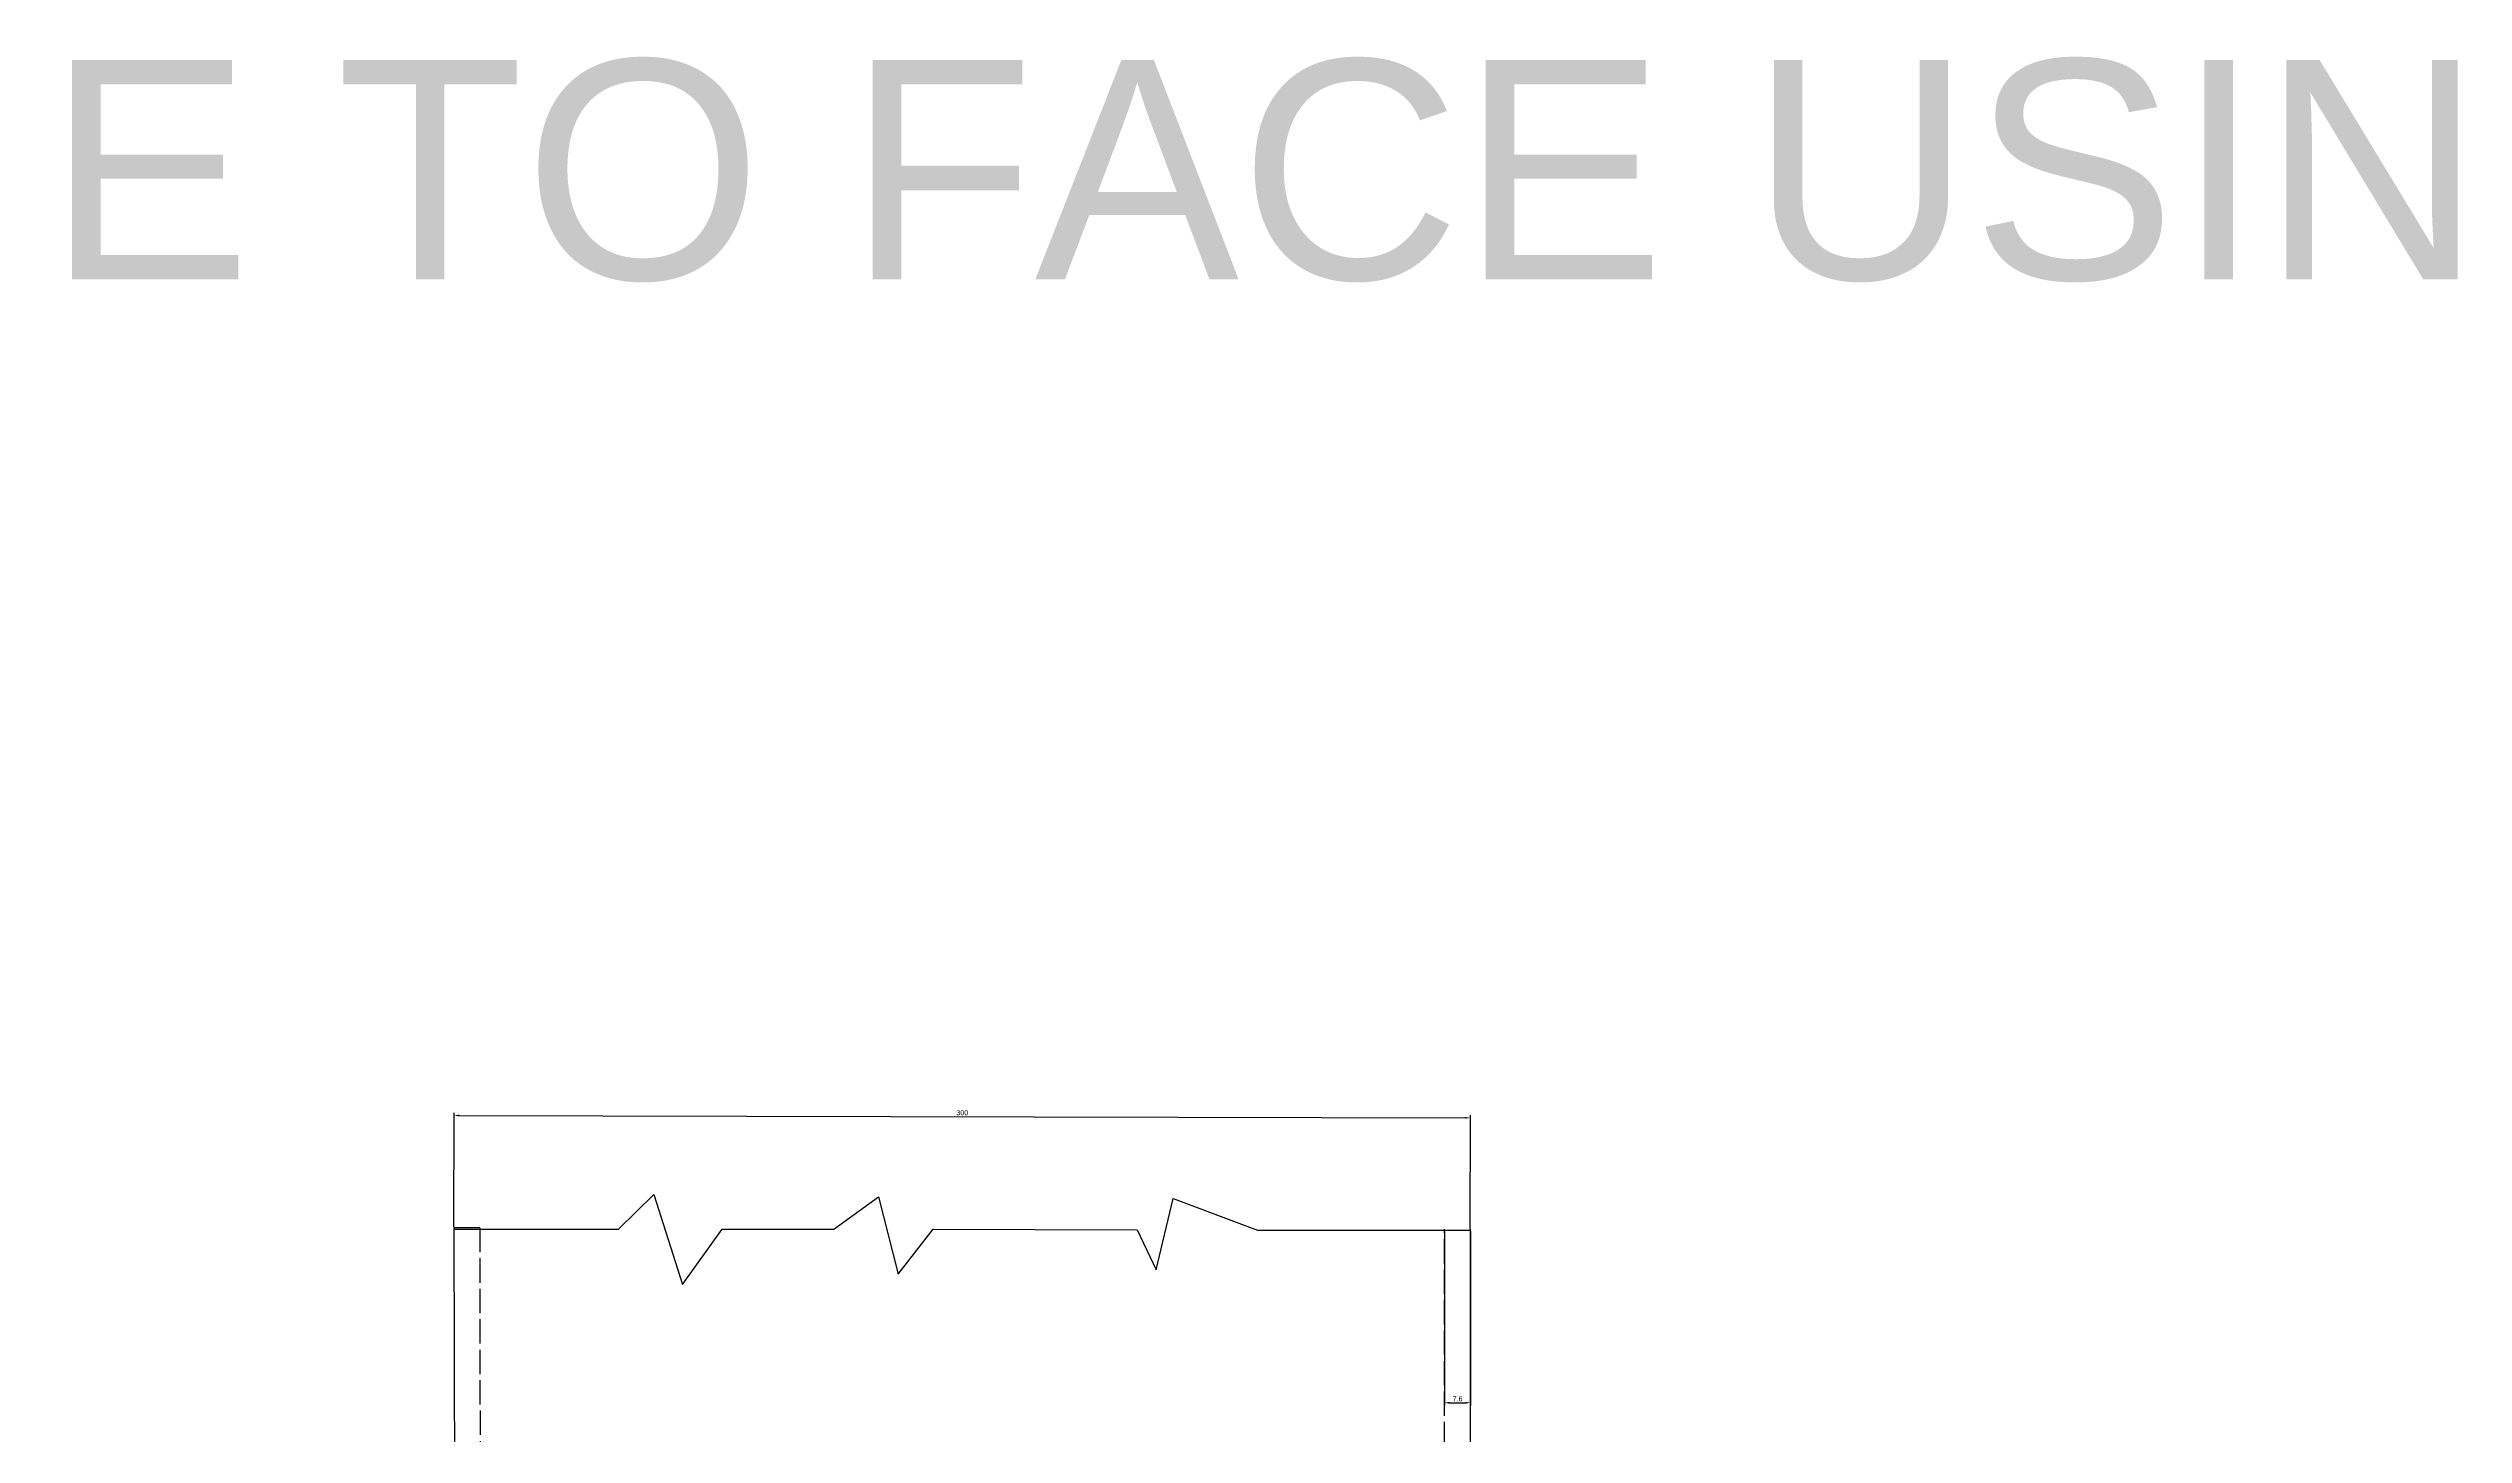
# Model space of a CAD drawing. Header units: millimetres. Extents: x 2999 to 7754, y 1967 to 8077.
# Drawn here: x 5377 to 6565, y 7394 to 8077 of the extents above; entities that cross this region are included whole.
import ezdxf

# ---------------------------------------------------------------- set-up
doc = ezdxf.new("R2010")
doc.units = ezdxf.units.MM
doc.linetypes.add('ACAD_ISO02W100', pattern=[15, 12, -3])
doc.styles.get("Standard").update_dxf_attribs({"font": 'arial.ttf'})
doc.dimstyles.new('ISO-25', dxfattribs={"dimtxt": 2.5, "dimasz": 2.5, "dimexe": 1.25, "dimexo": 0.625, "dimtad": 1, "dimtxsty": 'Standard', "dimcen": 2.5, "dimadec": 0, "dimazin": 0, "dimtfac": 1, "dimtmove": 0, "dimatfit": 3, "dimfxl": 1, "dimarcsym": 0})

# ---------------------------------------------------------------- blocks, each defined once
blk = doc.blocks.new('*D30')
at = {"color": 0, "lineweight": -2, "transparency": 16777216}
for p, q in [((5576.2, 7496.3), (5576.3, 7552.3)), ((5578.8, 7551), (6074.1, 7549.9)), ((6076.4, 7495.2), (6076.6, 7551.2))]:
    blk.add_line(p, q, dxfattribs=at)
at = {"color": 0, "transparency": 16777216}
for points in [[(5578.8, 7551.5), (5578.8, 7550.6), (5576.3, 7551)], [(6074.1, 7550.3), (6074.1, 7549.5), (6076.6, 7549.9)]]:
    blk.add_solid(points, dxfattribs=at)
at = {"layer": 'DEFPOINTS', "color": 0, "transparency": 16777216}
for p in [(6076.6, 7549.9), (5576.2, 7495.7), (6076.4, 7494.6)]:
    blk.add_point(p, dxfattribs=at)
at = {"color": 0, "transparency": 16777216, "insert": (5826.4, 7552.4), "char_height": 2.5, "attachment_point": 5, "rotation": 359.87}
blk.add_mtext('300', dxfattribs=at)
blk = doc.blocks.new('*D31')
at = {"color": 0, "lineweight": -2, "transparency": 16777216}
for p, q in [((6063.8, 7493.9), (6063.8, 7408.3)), ((6076.5, 7493.9), (6076.5, 7408.3)), ((6066.3, 7409.6), (6074, 7409.6))]:
    blk.add_line(p, q, dxfattribs=at)
at = {"color": 0, "transparency": 16777216}
for points in [[(6066.3, 7410), (6066.3, 7409.1), (6063.8, 7409.6)], [(6074, 7410), (6074, 7409.1), (6076.5, 7409.6)]]:
    blk.add_solid(points, dxfattribs=at)
at = {"layer": 'DEFPOINTS', "color": 0, "transparency": 16777216}
for p in [(6063.8, 7494.6), (6076.5, 7494.6), (6076.5, 7409.6)]:
    blk.add_point(p, dxfattribs=at)
at = {"color": 0, "transparency": 16777216, "insert": (6070.2, 7411.5), "char_height": 2.5, "attachment_point": 5}
blk.add_mtext('7.6', dxfattribs=at)

msp = doc.modelspace()

# ---------------------------------------------------------------- linework, layer by layer
for p, q in [((5657.117, 7495.136), (5674.558, 7512.2)), ((5674.558, 7512.2), (5688.623, 7467.79)), ((5763.19, 7495.136), (5785.206, 7510.975)), ((5785.206, 7510.975), (5794.889, 7472.992)), ((5921.796, 7474.976), (5930.221, 7510.241)), ((5930.221, 7510.241), (5971.669, 7494.554)), ((5576.075, 7495.136), (5657.117, 7495.136)), ((5588.848, 7495.689), (5576.161, 7495.689)), ((5576.161, 7495.689), (5581.662, 4507.606)), ((5688.623, 7467.79), (5708.133, 7495.136)), ((5708.133, 7495.136), (5763.19, 7495.136)), ((5794.889, 7472.992), (5812.103, 7495.136)), ((5812.103, 7495.136), (5912.46, 7494.77)), ((5912.46, 7494.77), (5921.796, 7474.976)), ((5971.669, 7494.554), (6076.426, 7494.554)), ((6076.512, 7328.117), (6076.512, 7495.051))]:
    msp.add_line(p, q)
at = {"linetype": 'ACAD_ISO02W100'}
for p, q in [((5588.848, 7495.713), (5594.349, 4507.629)), ((6063.825, 7328.117), (6063.825, 7495.051))]:
    msp.add_line(p, q, dxfattribs=at)

# ---------------------------------------------------------------- texts
msp.add_text('COLUMN BATTEN SYSTEM {FACE TO FACE USING C CHANNELS}', height=108.02778).set_placement((3028.278, 7962.886))

# ---------------------------------------------------------------- dimensions: what is measured, and where the dimension line sits
dim = msp.add_aligned_dim(p1=(5576.161, 7495.689), p2=(6076.426, 7494.554), distance=55.355, text='300', dimstyle='ISO-25')
dim.commit()
dim.dimension.update_dxf_attribs({"geometry": '*D30', "text_midpoint": (5826.424, 7552.379)})
dim = msp.add_linear_dim(base=(6076.512, 7409.56), p1=(6063.825, 7494.554), p2=(6076.512, 7494.554), text='7.6', dimstyle='ISO-25')
dim.commit()
dim.dimension.update_dxf_attribs({"geometry": '*D31', "text_midpoint": (6070.169, 7411.462)})

doc.saveas('drawing.dxf')
